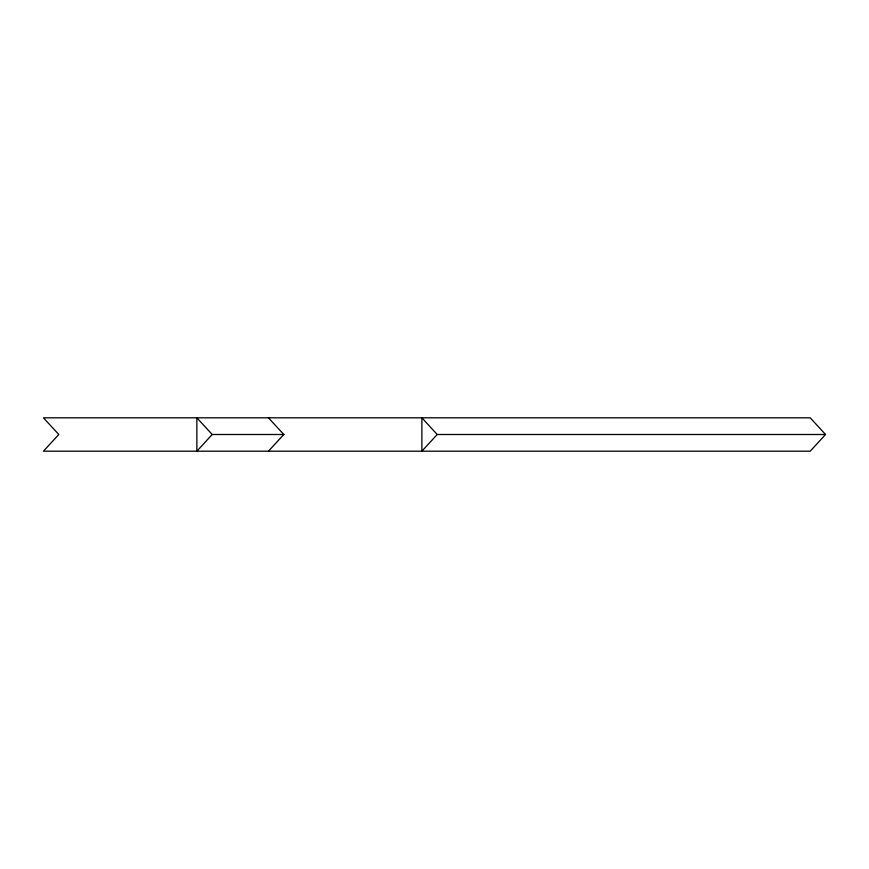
<?xml version="1.0" encoding="UTF-8"?>
<svg xmlns="http://www.w3.org/2000/svg" width="869" height="869" viewBox="0 0 869 869"><rect width="100%" height="100%" fill="white"/><g stroke="black" fill="none" stroke-linecap="round" stroke-linejoin="round"><path stroke-width="1.3" d="M212.21 434.5L196.861 451.185L196.861 417.815L212.21 434.5L283.924 434.5M268.456 451.185L283.805 434.5L268.456 417.815M437.216 434.5L421.878 451.185L421.878 417.815L437.216 434.5L825.55 434.5L810.212 451.185L43.45 451.185L58.788 434.5L43.45 417.815L810.212 417.815L825.55 434.5"/></g></svg>
